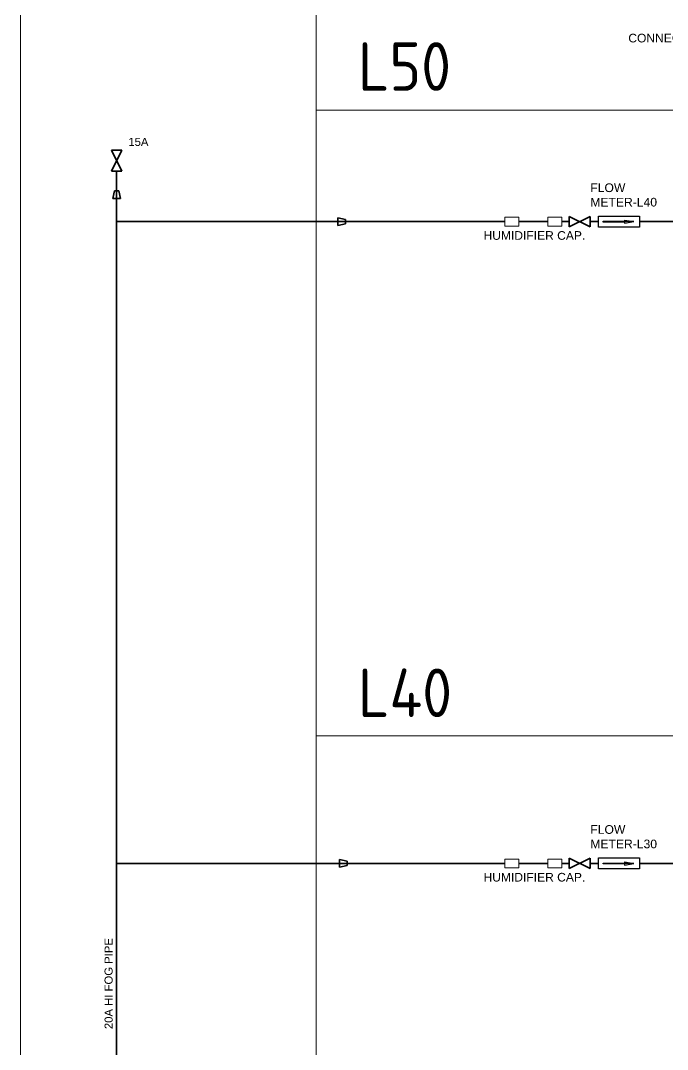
# Model space of a CAD drawing. Header units: millimetres. Extents: x 183 to 3972, y 193 to 1833.
# Drawn here: x 2823.4 to 3010.8, y 485.2 to 783.4 of the extents above; entities that cross this region are included whole.
import ezdxf

# ---------------------------------------------------------------- set-up
doc = ezdxf.new("R2010")
doc.units = ezdxf.units.MM
for name, color, linetype in [('DETL-TXT', 7, 'Continuous'), ('M-CWTR-PIPE-S', 7, 'Continuous'), ('M-CWTR-VAVE', 7, 'Continuous'), ('M-DETL-60', 7, 'Continuous'), ('M-EQPM-TXT', 7, 'Continuous'), ('M-PIPE-CHWS12', 7, 'Continuous')]:
    doc.layers.add(name, color=color, linetype=linetype)
doc.styles.add('AA-TXT', font='isocp.shx', dxfattribs={"bigfont": 'chineset.shx'})

# ---------------------------------------------------------------- blocks, each defined once
blk = doc.blocks.new('A$C16496DF1')
at = {"layer": 'M-CWTR-VAVE', "color": 2, "linetype": 'Continuous', "lineweight": 35}
for p, q in [((-4, 0), (-4, -2)), ((-4, 0), (0, -2)), ((0, 0), (-4, -2)), ((0, -2), (0, 0))]:
    blk.add_line(p, q, dxfattribs=at)
blk = doc.blocks.new('SE19')
at = {"layer": 'M-CWTR-PIPE-S', "color": 4, "linetype": 'Continuous', "lineweight": 35}
for p, q in [((353.04, 476.62), (352.54, 478.83)), ((352.54, 478.83), (354.75, 478.83)), ((354.75, 478.83), (354.25, 476.62)), ((354.25, 476.62), (353.04, 476.62))]:
    blk.add_line(p, q, dxfattribs=at)
blk = doc.blocks.new('SE18')
at = {"layer": 'M-CWTR-PIPE-S'}
blk.add_blockref('SE19', (0, 0), dxfattribs=at)
blk = doc.blocks.new('SE21')
at = {"layer": 'M-CWTR-PIPE-S', "color": 4, "linetype": 'Continuous', "lineweight": 35}
for p, q in [((357.58, 481.93), (357.58, 484.14)), ((357.58, 484.14), (359.79, 483.64)), ((359.79, 483.64), (359.79, 482.43)), ((359.79, 482.43), (357.58, 481.93))]:
    blk.add_line(p, q, dxfattribs=at)
blk = doc.blocks.new('SE20')
at = {"layer": 'M-CWTR-PIPE-S'}
blk.add_blockref('SE21', (0, 0), dxfattribs=at)

msp = doc.modelspace()

# ---------------------------------------------------------------- hatches: boundary and pattern name
h = msp.add_hatch(color=2)
h.dxf.hatch_style = 1
h.paths.add_polyline_path([(3001.08, 725.14), (2992.18, 725.14), (2992.18, 725.03), (2998.37, 725.03), (2998.37, 724.67)])
h.paths.add_polyline_path([(3001.08, 725.14), (2998.37, 725.6), (2998.37, 725.24), (2992.18, 725.24), (2992.18, 725.14)])
h = msp.add_hatch(color=2)
h.dxf.hatch_style = 1
h.paths.add_polyline_path([(3001.08, 539.15), (2992.18, 539.15), (2992.18, 539.04), (2998.37, 539.04), (2998.37, 538.68)])
h.paths.add_polyline_path([(3001.08, 539.15), (2998.37, 539.61), (2998.37, 539.25), (2992.18, 539.25), (2992.18, 539.15)])

# ---------------------------------------------------------------- linework, layer by layer
at = {"color": 4}
for p, q in [((3001.08, 725.14), (2992.18, 725.14)), ((2998.37, 725.6), (3001.08, 725.14)), ((2998.37, 725.6), (2998.37, 725.24)), ((2998.37, 724.67), (3001.08, 725.14)), ((2998.37, 725.03), (2998.37, 724.67)), ((3001.08, 539.15), (2992.18, 539.15)), ((2998.37, 539.61), (3001.08, 539.15)), ((2998.37, 539.61), (2998.37, 539.25)), ((2998.37, 538.68), (3001.08, 539.15)), ((2998.37, 539.04), (2998.37, 538.68))]:
    msp.add_line(p, q, dxfattribs=at)
at = {"color": 2}
for points in [[(3002.66, 723.53), (2990.84, 723.53), (2990.84, 726.74), (3002.66, 726.74)], [(3002.66, 537.54), (2990.84, 537.54), (2990.84, 540.75), (3002.66, 540.75)]]:
    msp.add_lwpolyline(points, close=True, dxfattribs=at)
for points in [[(2998.37, 725.03), (2992.18, 725.03), (2992.18, 725.24), (2998.37, 725.24)], [(2998.37, 539.04), (2992.18, 539.04), (2992.18, 539.25), (2998.37, 539.25)]]:
    msp.add_lwpolyline(points, dxfattribs=at)
at = {"layer": 'M-CWTR-VAVE', "color": 1, "lineweight": 0}
for p, q in [((2823.36, 576.09), (2823.36, 1295.21)), ((2908.98, 576.09), (2908.98, 1295.21)), ((2908.98, 757.41), (3881.58, 757.41)), ((2823.36, 193.13), (2823.36, 576.09)), ((2908.98, 193.13), (2908.98, 576.09)), ((2908.98, 576.09), (3881.58, 576.09))]:
    msp.add_line(p, q, dxfattribs=at)
at = {"layer": 'M-CWTR-VAVE', "color": 2, "lineweight": 0}
for p, q in [((2963.68, 726.4), (2963.68, 723.88)), ((2967.7, 726.4), (2963.68, 726.4)), ((2967.7, 726.4), (2963.68, 726.4)), ((2963.68, 726.4), (2963.68, 723.88)), ((2967.7, 723.88), (2967.7, 726.4)), ((2967.7, 723.88), (2967.7, 726.4)), ((2976.14, 723.88), (2976.14, 726.4)), ((2976.14, 726.4), (2980.17, 726.4)), ((2976.14, 726.4), (2980.17, 726.4)), ((2976.14, 723.88), (2976.14, 726.4)), ((2980.17, 726.4), (2980.17, 723.88)), ((2980.17, 726.4), (2980.17, 723.88)), ((2963.68, 723.88), (2967.7, 723.88)), ((2963.68, 723.88), (2967.7, 723.88)), ((2980.17, 723.88), (2976.14, 723.88)), ((2980.17, 723.88), (2976.14, 723.88)), ((2963.68, 540.41), (2963.68, 537.89)), ((2967.7, 540.41), (2963.68, 540.41)), ((2967.7, 540.41), (2963.68, 540.41)), ((2963.68, 540.41), (2963.68, 537.89)), ((2967.7, 537.89), (2967.7, 540.41)), ((2967.7, 537.89), (2967.7, 540.41)), ((2976.14, 537.89), (2976.14, 540.41)), ((2976.14, 540.41), (2980.17, 540.41)), ((2976.14, 540.41), (2980.17, 540.41)), ((2976.14, 537.89), (2976.14, 540.41)), ((2980.17, 540.41), (2980.17, 537.89)), ((2980.17, 540.41), (2980.17, 537.89)), ((2963.68, 537.89), (2967.7, 537.89)), ((2963.68, 537.89), (2967.7, 537.89)), ((2980.17, 537.89), (2976.14, 537.89)), ((2980.17, 537.89), (2976.14, 537.89))]:
    msp.add_line(p, q, dxfattribs=at)
at = {"layer": 'M-PIPE-CHWS12', "color": 4, "linetype": 'Continuous', "lineweight": 35}
for p, q in [((2851.2, 739.78), (2851.2, 368.79)), ((2851.2, 725.14), (2963.68, 725.14)), ((2967.7, 725.14), (2976.14, 725.14)), ((2980.17, 725.14), (2982.34, 725.14)), ((2988.37, 725.14), (2990.84, 725.14)), ((3002.66, 725.14), (3007.06, 725.14)), ((3007.06, 725.14), (3812.66, 725.14)), ((2851.2, 539.15), (2963.68, 539.15)), ((2967.7, 539.15), (2976.14, 539.15)), ((2980.17, 539.15), (2982.34, 539.15)), ((2988.37, 539.15), (2990.84, 539.15)), ((3002.66, 539.15), (3007.06, 539.15)), ((3007.06, 539.15), (3812.66, 539.15))]:
    msp.add_line(p, q, dxfattribs=at)

# ---------------------------------------------------------------- block references
at = {"color": 7, "lineweight": 0, "xscale": 1.509223501321489, "yscale": 1.509223501321489, "zscale": 1.509223501321489}
for p, rotation in [((2849.69, 745.81), 89.99999999999999), ((2982.34, 723.63), 179.9999999999998), ((2982.34, 537.64), 179.9999999999998)]:
    msp.add_blockref('A$C16496DF1', p, dxfattribs=dict(at, rotation=rotation))
at = {"xscale": 1.006149000880992, "yscale": 1.006149000880992, "zscale": 1.006149000880992, "rotation": 179.9999999999998}
msp.add_blockref('SE18', (3207.03, 1213.63), dxfattribs=at)
at = {"xscale": 1.006149000880992, "yscale": 1.006149000880992, "zscale": 1.006149000880992}
for p in [(2555.53, 239.13), (2556.03, 53.14)]:
    msp.add_blockref('SE20', p, dxfattribs=at)

# ---------------------------------------------------------------- texts
at = {"layer": 'DETL-TXT', "color": 2, "ltscale": 0.1, "style": 'AA-TXT'}
for s, p in [('L50', (2921.14, 763.07)), ('L40', (2921.14, 581.56))]:
    msp.add_text(s, height=14.066, dxfattribs=at).set_placement(p)
at = {"layer": 'DETL-TXT', "color": 7, "char_height": 2.5154, "attachment_point": 7}
for s, insert, width in [('{\\fArial|b0|i0|c0|p34;\\H0.93199x;\\C3;15A}', (2854.58, 747.05), 6.2884), ('{\\fArial|b0|i0|c0|p34;\\C3;FLOW\\PMETER-L40}', (2988.46, 729.49), 10.3349), ('{\\fArial|b0|i0|c0|p34;\\C3;FLOW\\PMETER-L30}', (2988.46, 543.49), 10.3349)]:
    msp.add_mtext(s, dxfattribs=dict(at, insert=insert, width=width))
at = {"layer": 'DETL-TXT', "color": 7, "insert": (2850.07, 491.12), "char_height": 2.5154, "width": 28.38, "attachment_point": 7, "rotation": 90}
msp.add_mtext('{\\fArial|b0|i0|c0|p34;\\H0.93199x;\\C3;20A HI FOG PIPE}', dxfattribs=at)
at = {"layer": 'M-CWTR-VAVE', "char_height": 0.00252, "width": 0.014, "attachment_point": 7}
for insert in [(2967.69, 726.4), (2976.14, 726.4), (2967.69, 540.41), (2976.14, 540.41)]:
    msp.add_mtext('{\\fArial|b0||i0||c0|p34;\\C2;\\H2.5e-003;\\W1.;400A BV}', dxfattribs=dict(at, insert=insert))
at = {"layer": 'M-DETL-60', "char_height": 2.5154, "width": 29.583, "attachment_point": 8}
for insert in [(2972.25, 719.85), (2972.25, 533.86)]:
    msp.add_mtext('{\\fArial|b0||i0||c0|p34;\\C3;\\H2.5;\\W1.;HUMIDIFIER CAP.}', dxfattribs=dict(at, insert=insert))
at = {"layer": 'M-EQPM-TXT', "color": 7, "insert": (3030.9, 777.05), "char_height": 2.5154, "width": 31.6062, "attachment_point": 9}
msp.add_mtext('{\\fArial|b0||i0||c0|p34;\\C251;\\H2.5;\\W1.;CONNECTION SEE}', dxfattribs=at)

doc.saveas('drawing.dxf')
